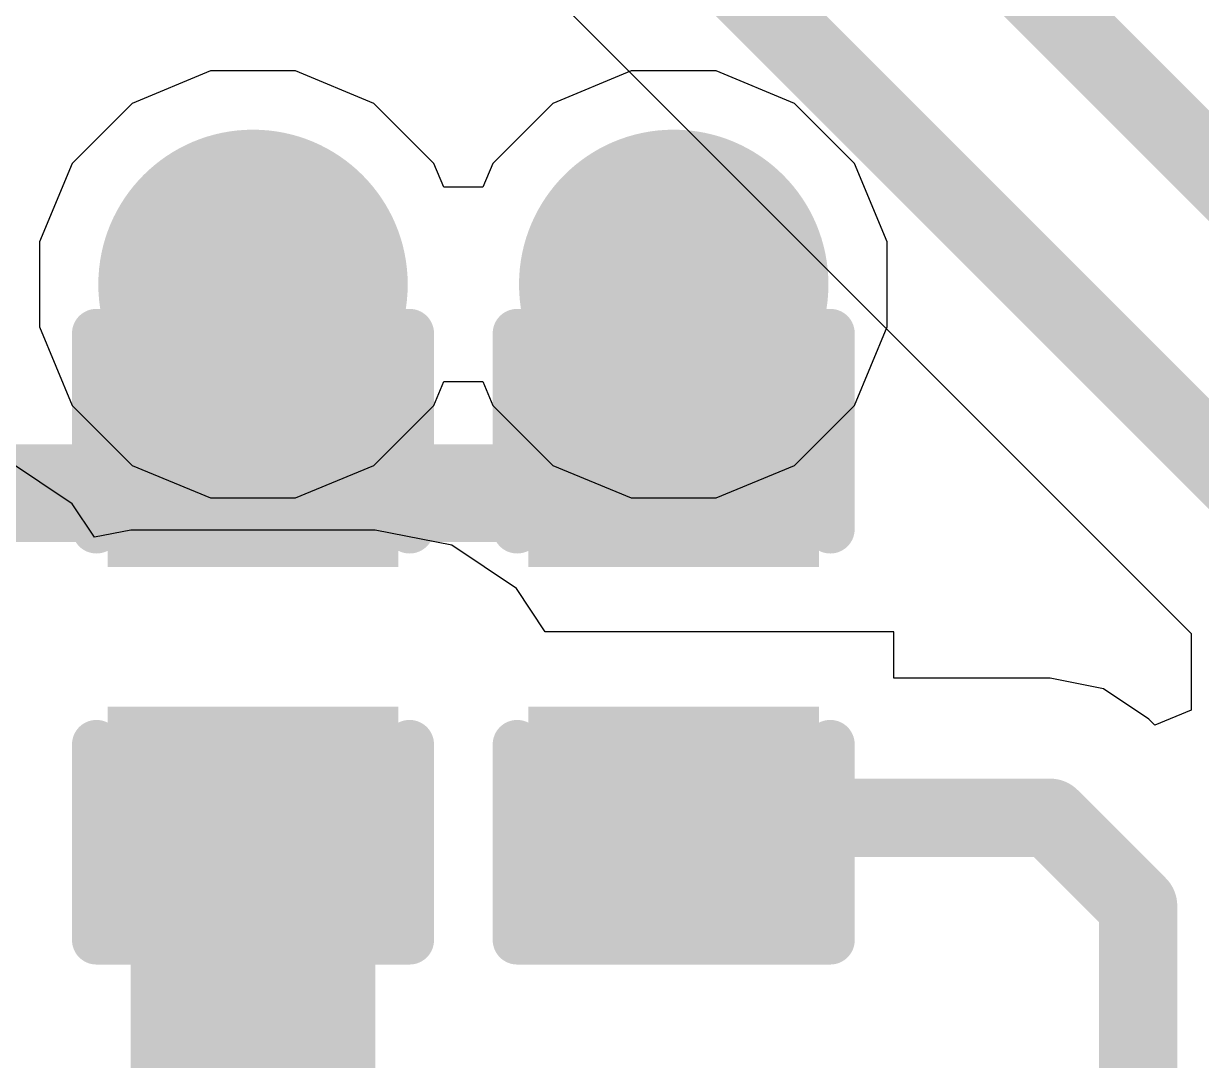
# Model space of a CAD drawing. Header units: inches. Extents: x -3 to 5259, y -3 to 5282.
# Drawn here: x 15.385 to 18.442, y 50.744 to 53.435 of the extents above; entities that cross this region are included whole.
import ezdxf

# ---------------------------------------------------------------- set-up
doc = ezdxf.new("R2010")
doc.units = ezdxf.units.IN
for name, color, linetype in [('Bottom Layer', 5, 'Continuous'), ('Bottom Solder', 6, 'Continuous'), ('Drill Drawing', 1, 'Continuous'), ('Layer 1', 16, 'Continuous'), ('Layer 2', 76, 'Continuous'), ('Top Layer', 1, 'Continuous'), ('Top Overlay', 2, 'Continuous'), ('Top Paste', 8, 'Continuous'), ('Top Solder', 216, 'Continuous'), ('Via Holes', 16, 'Continuous')]:
    doc.layers.add(name, color=color, linetype=linetype)

# ---------------------------------------------------------------- blocks, each defined once
blk = doc.blocks.new('C___0402_257')
at = {"layer": 'Top Layer'}
for points in [[(-0.6985, -0.3175), (-0.6985, 0.3175), (-0.2413, 0.3175), (-0.2413, -0.3175)], [(0.2413, -0.3175), (0.2413, 0.3175), (0.6985, 0.3175), (0.6985, -0.3175)]]:
    blk.add_hatch(color=1, dxfattribs=at).paths.add_polyline_path(points)
at = {"layer": 'Top Paste'}
for points in [[(-0.6985, -0.3175), (-0.6985, 0.3175), (-0.2413, 0.3175), (-0.2413, -0.3175)], [(0.2413, -0.3175), (0.2413, 0.3175), (0.6985, 0.3175), (0.6985, -0.3175)]]:
    blk.add_hatch(color=8, dxfattribs=at).paths.add_polyline_path(points)
at = {"layer": 'Top Solder'}
for points in [[(-0.7585, -0.3775), (-0.7585, 0.3775), (-0.1813, 0.3775), (-0.1813, -0.3775)], [(0.1813, -0.3775), (0.1813, 0.3775), (0.7585, 0.3775), (0.7585, -0.3775)]]:
    blk.add_hatch(color=216, dxfattribs=at).paths.add_polyline_path(points)
at = {"layer": 'Top Overlay'}
for points in [[(-0.7874, -0.4064, 0.127, 0.127, 0), (-0.7874, 0.4064, 0.127, 0.127, 0)], [(-0.2794, 0.4064, 0.127, 0.127, 0), (-0.7874, 0.4064, 0.127, 0.127, 0)], [(0.7874, 0.4064, 0.127, 0.127, 0), (0.2794, 0.4064, 0.127, 0.127, 0)], [(0.7874, -0.4064, 0.127, 0.127, 0), (0.7874, 0.4064, 0.127, 0.127, 0)], [(-0.2794, -0.4064, 0.127, 0.127, 0), (-0.7874, -0.4064, 0.127, 0.127, 0)], [(0.7874, -0.4064, 0.127, 0.127, 0), (0.2794, -0.4064, 0.127, 0.127, 0)]]:
    blk.add_lwpolyline(points, format="xyseb", dxfattribs=at)
for points in [[(-0.8191, 0.4064, 0.0635, 0.0635, 1), (-0.7556, 0.4064, 0.0635, 0.0635, 1)], [(-0.8191, 0.4064, 0.0635, 0.0635, 1), (-0.7556, 0.4064, 0.0635, 0.0635, 1)], [(-0.3111, 0.4064, 0.0635, 0.0635, 1), (-0.2477, 0.4064, 0.0635, 0.0635, 1)], [(0.2477, 0.4064, 0.0635, 0.0635, 1), (0.3111, 0.4064, 0.0635, 0.0635, 1)], [(0.7556, 0.4064, 0.0635, 0.0635, 1), (0.8191, 0.4064, 0.0635, 0.0635, 1)], [(0.7556, 0.4064, 0.0635, 0.0635, 1), (0.8191, 0.4064, 0.0635, 0.0635, 1)], [(-0.8191, -0.4064, 0.0635, 0.0635, 1), (-0.7556, -0.4064, 0.0635, 0.0635, 1)], [(-0.8191, -0.4064, 0.0635, 0.0635, 1), (-0.7556, -0.4064, 0.0635, 0.0635, 1)], [(-0.3111, -0.4064, 0.0635, 0.0635, 1), (-0.2477, -0.4064, 0.0635, 0.0635, 1)], [(0.2477, -0.4064, 0.0635, 0.0635, 1), (0.3111, -0.4064, 0.0635, 0.0635, 1)], [(0.7556, -0.4064, 0.0635, 0.0635, 1), (0.8191, -0.4064, 0.0635, 0.0635, 1)], [(0.7556, -0.4064, 0.0635, 0.0635, 1), (0.8191, -0.4064, 0.0635, 0.0635, 1)]]:
    blk.add_lwpolyline(points, format="xyseb", close=True, dxfattribs=at)
blk = doc.blocks.new('C___0402_261')
at = {"layer": 'Top Layer'}
for points in [[(-0.6985, -0.3175), (-0.6985, 0.3175), (-0.2413, 0.3175), (-0.2413, -0.3175)], [(0.2413, -0.3175), (0.2413, 0.3175), (0.6985, 0.3175), (0.6985, -0.3175)]]:
    blk.add_hatch(color=1, dxfattribs=at).paths.add_polyline_path(points)
at = {"layer": 'Top Paste'}
for points in [[(-0.6985, -0.3175), (-0.6985, 0.3175), (-0.2413, 0.3175), (-0.2413, -0.3175)], [(0.2413, -0.3175), (0.2413, 0.3175), (0.6985, 0.3175), (0.6985, -0.3175)]]:
    blk.add_hatch(color=8, dxfattribs=at).paths.add_polyline_path(points)
at = {"layer": 'Top Solder'}
for points in [[(-0.7585, -0.3775), (-0.7585, 0.3775), (-0.1813, 0.3775), (-0.1813, -0.3775)], [(0.1813, -0.3775), (0.1813, 0.3775), (0.7585, 0.3775), (0.7585, -0.3775)]]:
    blk.add_hatch(color=216, dxfattribs=at).paths.add_polyline_path(points)
at = {"layer": 'Top Overlay'}
for points in [[(-0.7874, 0.4064, 0.127, 0.127, 0), (-0.7874, -0.4064, 0.127, 0.127, 0)], [(-0.7874, 0.4064, 0.127, 0.127, 0), (-0.2794, 0.4064, 0.127, 0.127, 0)], [(0.2794, 0.4064, 0.127, 0.127, 0), (0.7874, 0.4064, 0.127, 0.127, 0)], [(0.7874, 0.4064, 0.127, 0.127, 0), (0.7874, -0.4064, 0.127, 0.127, 0)], [(-0.7874, -0.4064, 0.127, 0.127, 0), (-0.2794, -0.4064, 0.127, 0.127, 0)], [(0.2794, -0.4064, 0.127, 0.127, 0), (0.7874, -0.4064, 0.127, 0.127, 0)]]:
    blk.add_lwpolyline(points, format="xyseb", dxfattribs=at)
for points in [[(-0.8191, 0.4064, 0.0635, 0.0635, 1), (-0.7556, 0.4064, 0.0635, 0.0635, 1)], [(-0.8191, 0.4064, 0.0635, 0.0635, 1), (-0.7556, 0.4064, 0.0635, 0.0635, 1)], [(-0.3111, 0.4064, 0.0635, 0.0635, 1), (-0.2477, 0.4064, 0.0635, 0.0635, 1)], [(0.2477, 0.4064, 0.0635, 0.0635, 1), (0.3111, 0.4064, 0.0635, 0.0635, 1)], [(0.7556, 0.4064, 0.0635, 0.0635, 1), (0.8191, 0.4064, 0.0635, 0.0635, 1)], [(0.7556, 0.4064, 0.0635, 0.0635, 1), (0.8191, 0.4064, 0.0635, 0.0635, 1)], [(-0.8191, -0.4064, 0.0635, 0.0635, 1), (-0.7556, -0.4064, 0.0635, 0.0635, 1)], [(-0.8191, -0.4064, 0.0635, 0.0635, 1), (-0.7556, -0.4064, 0.0635, 0.0635, 1)], [(-0.3111, -0.4064, 0.0635, 0.0635, 1), (-0.2477, -0.4064, 0.0635, 0.0635, 1)], [(0.2477, -0.4064, 0.0635, 0.0635, 1), (0.3111, -0.4064, 0.0635, 0.0635, 1)], [(0.7556, -0.4064, 0.0635, 0.0635, 1), (0.8191, -0.4064, 0.0635, 0.0635, 1)], [(0.7556, -0.4064, 0.0635, 0.0635, 1), (0.8191, -0.4064, 0.0635, 0.0635, 1)]]:
    blk.add_lwpolyline(points, format="xyseb", close=True, dxfattribs=at)

msp = doc.modelspace()

# ---------------------------------------------------------------- hatches: boundary and pattern name
at = {"layer": 'Bottom Layer'}
h = msp.add_hatch(color=5, dxfattribs=at)
edge = h.paths.add_edge_path()
edge.add_arc((15.9804, 52.7582), 0.3, 0, 360)
h = msp.add_hatch(color=5, dxfattribs=at)
edge = h.paths.add_edge_path()
edge.add_arc((17.0725, 52.7582), 0.3, 0, 360)
at = {"layer": 'Bottom Solder'}
h = msp.add_hatch(color=6, dxfattribs=at)
edge = h.paths.add_edge_path()
edge.add_arc((15.9804, 52.7582), 0.4016, 0, 360)
h = msp.add_hatch(color=6, dxfattribs=at)
edge = h.paths.add_edge_path()
edge.add_arc((17.0725, 52.7582), 0.4016, 0, 360)
at = {"layer": 'Layer 1'}
h = msp.add_hatch(color=16, dxfattribs=at)
edge = h.paths.add_edge_path()
edge.add_arc((15.9804, 52.7582), 0.3, 0, 360)
h = msp.add_hatch(color=16, dxfattribs=at)
edge = h.paths.add_edge_path()
edge.add_arc((17.0725, 52.7582), 0.3, 0, 360)
at = {"layer": 'Layer 2'}
h = msp.add_hatch(color=76, dxfattribs=at)
edge = h.paths.add_edge_path()
edge.add_arc((15.9804, 52.7582), 0.3, 0, 360)
h = msp.add_hatch(color=76, dxfattribs=at)
edge = h.paths.add_edge_path()
edge.add_arc((17.0725, 52.7582), 0.3, 0, 360)
at = {"layer": 'Top Layer'}
h = msp.add_hatch(color=1, dxfattribs=at)
edge = h.paths.add_edge_path()
edge.add_arc((15.9804, 52.7582), 0.3, 0, 360)
h = msp.add_hatch(color=1, dxfattribs=at)
edge = h.paths.add_edge_path()
edge.add_arc((17.0725, 52.7582), 0.3, 0, 360)
for points in [[(15.6836, 52.3137), (16.2768, 52.3137), (16.2768, 52.7582), (15.6836, 52.7582)], [(16.7756, 52.3137), (17.3689, 52.3137), (17.3689, 52.7582), (16.7756, 52.7582)], [(15.6629, 49.3738), (16.2979, 49.3738), (16.2979, 51.6025), (15.6629, 51.6025)]]:
    msp.add_hatch(color=1, dxfattribs=at).paths.add_polyline_path(points)
at = {"layer": 'Top Solder'}
h = msp.add_hatch(color=216, dxfattribs=at)
edge = h.paths.add_edge_path()
edge.add_arc((15.9804, 52.7582), 0.4016, 0, 360)
h = msp.add_hatch(color=216, dxfattribs=at)
edge = h.paths.add_edge_path()
edge.add_arc((17.0725, 52.7582), 0.4016, 0, 360)
at = {"layer": 'Via Holes'}
h = msp.add_hatch(color=7, dxfattribs=at)
edge = h.paths.add_edge_path()
edge.add_arc((15.9804, 52.7582), 0.15, 0, 360)
h = msp.add_hatch(color=7, dxfattribs=at)
edge = h.paths.add_edge_path()
edge.add_arc((17.0725, 52.7582), 0.15, 0, 360)

# ---------------------------------------------------------------- linework, layer by layer
at = {"layer": 'Bottom Layer'}
for p, q in [((15.8702, 53.3122), (15.6666, 53.2278)), ((16.0906, 53.3122), (15.8702, 53.3122)), ((16.2942, 53.2278), (16.0906, 53.3122)), ((16.9623, 53.3122), (16.7586, 53.2278)), ((17.1827, 53.3122), (16.9623, 53.3122)), ((17.3863, 53.2278), (17.1827, 53.3122)), ((15.6666, 53.2278), (15.5107, 53.072)), ((16.45, 53.072), (16.2942, 53.2278)), ((16.7586, 53.2278), (16.6028, 53.072)), ((17.5421, 53.072), (17.3863, 53.2278)), ((15.5107, 53.072), (15.4264, 52.8684)), ((16.4756, 53.0102), (16.45, 53.072)), ((16.6028, 53.072), (16.5772, 53.0102)), ((17.6265, 52.8684), (17.5421, 53.072)), ((16.5772, 53.0102), (16.4756, 53.0102)), ((15.4264, 52.8684), (15.4264, 52.648)), ((17.6265, 52.648), (17.6265, 52.8684)), ((15.4264, 52.648), (15.5107, 52.4443)), ((17.5421, 52.4443), (17.6265, 52.648)), ((16.45, 52.4443), (16.4756, 52.5061)), ((16.4756, 52.5061), (16.5772, 52.5061)), ((16.5772, 52.5061), (16.6028, 52.4443)), ((15.5107, 52.4443), (15.6666, 52.2885)), ((16.2942, 52.2885), (16.45, 52.4443)), ((16.6028, 52.4443), (16.7586, 52.2885)), ((17.3863, 52.2885), (17.5421, 52.4443)), ((15.6666, 52.2885), (15.8702, 52.2042)), ((16.0906, 52.2042), (16.2942, 52.2885)), ((16.7586, 52.2885), (16.9623, 52.2042)), ((17.1827, 52.2042), (17.3863, 52.2885)), ((15.8702, 52.2042), (16.0906, 52.2042)), ((16.9623, 52.2042), (17.1827, 52.2042))]:
    msp.add_line(p, q, dxfattribs=at)
at = {"layer": 'Drill Drawing'}
for points in [[(15.8534, 52.8852, 0.0508, 0.0508, 0), (15.8534, 53.0122, 0.0508, 0.0508, 0)], [(15.8534, 53.0122, 0.0508, 0.0508, 0), (16.1074, 53.0122, 0.0508, 0.0508, 0)], [(16.1074, 52.8852, 0.0508, 0.0508, 0), (16.1074, 53.0122, 0.0508, 0.0508, 0)], [(16.9455, 52.8852, 0.0508, 0.0508, 0), (16.9455, 53.0122, 0.0508, 0.0508, 0)], [(16.9455, 53.0122, 0.0508, 0.0508, 0), (17.1995, 53.0122, 0.0508, 0.0508, 0)], [(17.1995, 52.8852, 0.0508, 0.0508, 0), (17.1995, 53.0122, 0.0508, 0.0508, 0)], [(15.9042, 52.8344, 0.0508, 0.0508, 0), (15.9042, 52.9106, 0.0508, 0.0508, 0)], [(15.9042, 52.9106, 0.0508, 0.0508, 0), (16.0566, 52.9106, 0.0508, 0.0508, 0)], [(16.0566, 52.8344, 0.0508, 0.0508, 0), (16.0566, 52.9106, 0.0508, 0.0508, 0)], [(16.9963, 52.8344, 0.0508, 0.0508, 0), (16.9963, 52.9106, 0.0508, 0.0508, 0)], [(16.9963, 52.9106, 0.0508, 0.0508, 0), (17.1487, 52.9106, 0.0508, 0.0508, 0)], [(17.1487, 52.8344, 0.0508, 0.0508, 0), (17.1487, 52.9106, 0.0508, 0.0508, 0)], [(15.7264, 52.6312, 0.0508, 0.0508, 0), (15.7264, 52.8852, 0.0508, 0.0508, 0)], [(15.7264, 52.8852, 0.0508, 0.0508, 0), (15.8534, 52.8852, 0.0508, 0.0508, 0)], [(16.1074, 52.8852, 0.0508, 0.0508, 0), (16.2344, 52.8852, 0.0508, 0.0508, 0)], [(16.2344, 52.6312, 0.0508, 0.0508, 0), (16.2344, 52.8852, 0.0508, 0.0508, 0)], [(16.8185, 52.6312, 0.0508, 0.0508, 0), (16.8185, 52.8852, 0.0508, 0.0508, 0)], [(16.8185, 52.8852, 0.0508, 0.0508, 0), (16.9455, 52.8852, 0.0508, 0.0508, 0)], [(17.1995, 52.8852, 0.0508, 0.0508, 0), (17.3265, 52.8852, 0.0508, 0.0508, 0)], [(17.3265, 52.6312, 0.0508, 0.0508, 0), (17.3265, 52.8852, 0.0508, 0.0508, 0)], [(15.828, 52.682, 0.0508, 0.0508, 0), (15.828, 52.8344, 0.0508, 0.0508, 0)], [(15.828, 52.8344, 0.0508, 0.0508, 0), (15.9042, 52.8344, 0.0508, 0.0508, 0)], [(16.0566, 52.8344, 0.0508, 0.0508, 0), (16.1328, 52.8344, 0.0508, 0.0508, 0)], [(16.1328, 52.682, 0.0508, 0.0508, 0), (16.1328, 52.8344, 0.0508, 0.0508, 0)], [(16.9201, 52.682, 0.0508, 0.0508, 0), (16.9201, 52.8344, 0.0508, 0.0508, 0)], [(16.9201, 52.8344, 0.0508, 0.0508, 0), (16.9963, 52.8344, 0.0508, 0.0508, 0)], [(17.1487, 52.8344, 0.0508, 0.0508, 0), (17.2249, 52.8344, 0.0508, 0.0508, 0)], [(17.2249, 52.682, 0.0508, 0.0508, 0), (17.2249, 52.8344, 0.0508, 0.0508, 0)], [(15.828, 52.682, 0.0508, 0.0508, 0), (15.9042, 52.682, 0.0508, 0.0508, 0)], [(15.9042, 52.6058, 0.0508, 0.0508, 0), (15.9042, 52.682, 0.0508, 0.0508, 0)], [(16.0566, 52.682, 0.0508, 0.0508, 0), (16.1328, 52.682, 0.0508, 0.0508, 0)], [(16.0566, 52.6058, 0.0508, 0.0508, 0), (16.0566, 52.682, 0.0508, 0.0508, 0)], [(16.9201, 52.682, 0.0508, 0.0508, 0), (16.9963, 52.682, 0.0508, 0.0508, 0)], [(16.9963, 52.6058, 0.0508, 0.0508, 0), (16.9963, 52.682, 0.0508, 0.0508, 0)], [(17.1487, 52.682, 0.0508, 0.0508, 0), (17.2249, 52.682, 0.0508, 0.0508, 0)], [(17.1487, 52.6058, 0.0508, 0.0508, 0), (17.1487, 52.682, 0.0508, 0.0508, 0)], [(15.7264, 52.6312, 0.0508, 0.0508, 0), (15.8534, 52.6312, 0.0508, 0.0508, 0)], [(15.8534, 52.5042, 0.0508, 0.0508, 0), (15.8534, 52.6312, 0.0508, 0.0508, 0)], [(16.1074, 52.6312, 0.0508, 0.0508, 0), (16.2344, 52.6312, 0.0508, 0.0508, 0)], [(16.1074, 52.5042, 0.0508, 0.0508, 0), (16.1074, 52.6312, 0.0508, 0.0508, 0)], [(16.8185, 52.6312, 0.0508, 0.0508, 0), (16.9455, 52.6312, 0.0508, 0.0508, 0)], [(16.9455, 52.5042, 0.0508, 0.0508, 0), (16.9455, 52.6312, 0.0508, 0.0508, 0)], [(17.1995, 52.6312, 0.0508, 0.0508, 0), (17.3265, 52.6312, 0.0508, 0.0508, 0)], [(17.1995, 52.5042, 0.0508, 0.0508, 0), (17.1995, 52.6312, 0.0508, 0.0508, 0)], [(15.9042, 52.6058, 0.0508, 0.0508, 0), (16.0566, 52.6058, 0.0508, 0.0508, 0)], [(16.9963, 52.6058, 0.0508, 0.0508, 0), (17.1487, 52.6058, 0.0508, 0.0508, 0)], [(15.8534, 52.5042, 0.0508, 0.0508, 0), (16.1074, 52.5042, 0.0508, 0.0508, 0)], [(16.9455, 52.5042, 0.0508, 0.0508, 0), (17.1995, 52.5042, 0.0508, 0.0508, 0)]]:
    msp.add_lwpolyline(points, format="xyseb", dxfattribs=at)
for points in [[(15.8407, 53.0122, 0.0254, 0.0254, 1), (15.8661, 53.0122, 0.0254, 0.0254, 1)], [(15.8407, 53.0122, 0.0254, 0.0254, 1), (15.8661, 53.0122, 0.0254, 0.0254, 1)], [(16.0947, 53.0122, 0.0254, 0.0254, 1), (16.1201, 53.0122, 0.0254, 0.0254, 1)], [(16.0947, 53.0122, 0.0254, 0.0254, 1), (16.1201, 53.0122, 0.0254, 0.0254, 1)], [(16.9328, 53.0122, 0.0254, 0.0254, 1), (16.9582, 53.0122, 0.0254, 0.0254, 1)], [(16.9328, 53.0122, 0.0254, 0.0254, 1), (16.9582, 53.0122, 0.0254, 0.0254, 1)], [(17.1868, 53.0122, 0.0254, 0.0254, 1), (17.2122, 53.0122, 0.0254, 0.0254, 1)], [(17.1868, 53.0122, 0.0254, 0.0254, 1), (17.2122, 53.0122, 0.0254, 0.0254, 1)], [(15.8915, 52.9106, 0.0254, 0.0254, 1), (15.9169, 52.9106, 0.0254, 0.0254, 1)], [(15.8915, 52.9106, 0.0254, 0.0254, 1), (15.9169, 52.9106, 0.0254, 0.0254, 1)], [(16.0439, 52.9106, 0.0254, 0.0254, 1), (16.0693, 52.9106, 0.0254, 0.0254, 1)], [(16.0439, 52.9106, 0.0254, 0.0254, 1), (16.0693, 52.9106, 0.0254, 0.0254, 1)], [(16.9836, 52.9106, 0.0254, 0.0254, 1), (17.009, 52.9106, 0.0254, 0.0254, 1)], [(16.9836, 52.9106, 0.0254, 0.0254, 1), (17.009, 52.9106, 0.0254, 0.0254, 1)], [(17.136, 52.9106, 0.0254, 0.0254, 1), (17.1614, 52.9106, 0.0254, 0.0254, 1)], [(17.136, 52.9106, 0.0254, 0.0254, 1), (17.1614, 52.9106, 0.0254, 0.0254, 1)], [(15.7137, 52.8852, 0.0254, 0.0254, 1), (15.7391, 52.8852, 0.0254, 0.0254, 1)], [(15.7137, 52.8852, 0.0254, 0.0254, 1), (15.7391, 52.8852, 0.0254, 0.0254, 1)], [(15.8407, 52.8852, 0.0254, 0.0254, 1), (15.8661, 52.8852, 0.0254, 0.0254, 1)], [(15.8407, 52.8852, 0.0254, 0.0254, 1), (15.8661, 52.8852, 0.0254, 0.0254, 1)], [(16.0947, 52.8852, 0.0254, 0.0254, 1), (16.1201, 52.8852, 0.0254, 0.0254, 1)], [(16.0947, 52.8852, 0.0254, 0.0254, 1), (16.1201, 52.8852, 0.0254, 0.0254, 1)], [(16.2217, 52.8852, 0.0254, 0.0254, 1), (16.2471, 52.8852, 0.0254, 0.0254, 1)], [(16.2217, 52.8852, 0.0254, 0.0254, 1), (16.2471, 52.8852, 0.0254, 0.0254, 1)], [(16.8058, 52.8852, 0.0254, 0.0254, 1), (16.8312, 52.8852, 0.0254, 0.0254, 1)], [(16.8058, 52.8852, 0.0254, 0.0254, 1), (16.8312, 52.8852, 0.0254, 0.0254, 1)], [(16.9328, 52.8852, 0.0254, 0.0254, 1), (16.9582, 52.8852, 0.0254, 0.0254, 1)], [(16.9328, 52.8852, 0.0254, 0.0254, 1), (16.9582, 52.8852, 0.0254, 0.0254, 1)], [(17.1868, 52.8852, 0.0254, 0.0254, 1), (17.2122, 52.8852, 0.0254, 0.0254, 1)], [(17.1868, 52.8852, 0.0254, 0.0254, 1), (17.2122, 52.8852, 0.0254, 0.0254, 1)], [(17.3138, 52.8852, 0.0254, 0.0254, 1), (17.3392, 52.8852, 0.0254, 0.0254, 1)], [(17.3138, 52.8852, 0.0254, 0.0254, 1), (17.3392, 52.8852, 0.0254, 0.0254, 1)], [(15.8153, 52.8344, 0.0254, 0.0254, 1), (15.8407, 52.8344, 0.0254, 0.0254, 1)], [(15.8153, 52.8344, 0.0254, 0.0254, 1), (15.8407, 52.8344, 0.0254, 0.0254, 1)], [(15.8915, 52.8344, 0.0254, 0.0254, 1), (15.9169, 52.8344, 0.0254, 0.0254, 1)], [(15.8915, 52.8344, 0.0254, 0.0254, 1), (15.9169, 52.8344, 0.0254, 0.0254, 1)], [(16.0439, 52.8344, 0.0254, 0.0254, 1), (16.0693, 52.8344, 0.0254, 0.0254, 1)], [(16.0439, 52.8344, 0.0254, 0.0254, 1), (16.0693, 52.8344, 0.0254, 0.0254, 1)], [(16.1201, 52.8344, 0.0254, 0.0254, 1), (16.1455, 52.8344, 0.0254, 0.0254, 1)], [(16.1201, 52.8344, 0.0254, 0.0254, 1), (16.1455, 52.8344, 0.0254, 0.0254, 1)], [(16.9074, 52.8344, 0.0254, 0.0254, 1), (16.9328, 52.8344, 0.0254, 0.0254, 1)], [(16.9074, 52.8344, 0.0254, 0.0254, 1), (16.9328, 52.8344, 0.0254, 0.0254, 1)], [(16.9836, 52.8344, 0.0254, 0.0254, 1), (17.009, 52.8344, 0.0254, 0.0254, 1)], [(16.9836, 52.8344, 0.0254, 0.0254, 1), (17.009, 52.8344, 0.0254, 0.0254, 1)], [(17.136, 52.8344, 0.0254, 0.0254, 1), (17.1614, 52.8344, 0.0254, 0.0254, 1)], [(17.136, 52.8344, 0.0254, 0.0254, 1), (17.1614, 52.8344, 0.0254, 0.0254, 1)], [(17.2122, 52.8344, 0.0254, 0.0254, 1), (17.2376, 52.8344, 0.0254, 0.0254, 1)], [(17.2122, 52.8344, 0.0254, 0.0254, 1), (17.2376, 52.8344, 0.0254, 0.0254, 1)], [(15.8153, 52.682, 0.0254, 0.0254, 1), (15.8407, 52.682, 0.0254, 0.0254, 1)], [(15.8153, 52.682, 0.0254, 0.0254, 1), (15.8407, 52.682, 0.0254, 0.0254, 1)], [(15.8915, 52.682, 0.0254, 0.0254, 1), (15.9169, 52.682, 0.0254, 0.0254, 1)], [(15.8915, 52.682, 0.0254, 0.0254, 1), (15.9169, 52.682, 0.0254, 0.0254, 1)], [(16.0439, 52.682, 0.0254, 0.0254, 1), (16.0693, 52.682, 0.0254, 0.0254, 1)], [(16.0439, 52.682, 0.0254, 0.0254, 1), (16.0693, 52.682, 0.0254, 0.0254, 1)], [(16.1201, 52.682, 0.0254, 0.0254, 1), (16.1455, 52.682, 0.0254, 0.0254, 1)], [(16.1201, 52.682, 0.0254, 0.0254, 1), (16.1455, 52.682, 0.0254, 0.0254, 1)], [(16.9074, 52.682, 0.0254, 0.0254, 1), (16.9328, 52.682, 0.0254, 0.0254, 1)], [(16.9074, 52.682, 0.0254, 0.0254, 1), (16.9328, 52.682, 0.0254, 0.0254, 1)], [(16.9836, 52.682, 0.0254, 0.0254, 1), (17.009, 52.682, 0.0254, 0.0254, 1)], [(16.9836, 52.682, 0.0254, 0.0254, 1), (17.009, 52.682, 0.0254, 0.0254, 1)], [(17.136, 52.682, 0.0254, 0.0254, 1), (17.1614, 52.682, 0.0254, 0.0254, 1)], [(17.136, 52.682, 0.0254, 0.0254, 1), (17.1614, 52.682, 0.0254, 0.0254, 1)], [(17.2122, 52.682, 0.0254, 0.0254, 1), (17.2376, 52.682, 0.0254, 0.0254, 1)], [(17.2122, 52.682, 0.0254, 0.0254, 1), (17.2376, 52.682, 0.0254, 0.0254, 1)], [(15.7137, 52.6312, 0.0254, 0.0254, 1), (15.7391, 52.6312, 0.0254, 0.0254, 1)], [(15.7137, 52.6312, 0.0254, 0.0254, 1), (15.7391, 52.6312, 0.0254, 0.0254, 1)], [(15.8407, 52.6312, 0.0254, 0.0254, 1), (15.8661, 52.6312, 0.0254, 0.0254, 1)], [(15.8407, 52.6312, 0.0254, 0.0254, 1), (15.8661, 52.6312, 0.0254, 0.0254, 1)], [(16.0947, 52.6312, 0.0254, 0.0254, 1), (16.1201, 52.6312, 0.0254, 0.0254, 1)], [(16.0947, 52.6312, 0.0254, 0.0254, 1), (16.1201, 52.6312, 0.0254, 0.0254, 1)], [(16.2217, 52.6312, 0.0254, 0.0254, 1), (16.2471, 52.6312, 0.0254, 0.0254, 1)], [(16.2217, 52.6312, 0.0254, 0.0254, 1), (16.2471, 52.6312, 0.0254, 0.0254, 1)], [(16.8058, 52.6312, 0.0254, 0.0254, 1), (16.8312, 52.6312, 0.0254, 0.0254, 1)], [(16.8058, 52.6312, 0.0254, 0.0254, 1), (16.8312, 52.6312, 0.0254, 0.0254, 1)], [(16.9328, 52.6312, 0.0254, 0.0254, 1), (16.9582, 52.6312, 0.0254, 0.0254, 1)], [(16.9328, 52.6312, 0.0254, 0.0254, 1), (16.9582, 52.6312, 0.0254, 0.0254, 1)], [(17.1868, 52.6312, 0.0254, 0.0254, 1), (17.2122, 52.6312, 0.0254, 0.0254, 1)], [(17.1868, 52.6312, 0.0254, 0.0254, 1), (17.2122, 52.6312, 0.0254, 0.0254, 1)], [(17.3138, 52.6312, 0.0254, 0.0254, 1), (17.3392, 52.6312, 0.0254, 0.0254, 1)], [(17.3138, 52.6312, 0.0254, 0.0254, 1), (17.3392, 52.6312, 0.0254, 0.0254, 1)], [(15.8915, 52.6058, 0.0254, 0.0254, 1), (15.9169, 52.6058, 0.0254, 0.0254, 1)], [(15.8915, 52.6058, 0.0254, 0.0254, 1), (15.9169, 52.6058, 0.0254, 0.0254, 1)], [(16.0439, 52.6058, 0.0254, 0.0254, 1), (16.0693, 52.6058, 0.0254, 0.0254, 1)], [(16.0439, 52.6058, 0.0254, 0.0254, 1), (16.0693, 52.6058, 0.0254, 0.0254, 1)], [(16.9836, 52.6058, 0.0254, 0.0254, 1), (17.009, 52.6058, 0.0254, 0.0254, 1)], [(16.9836, 52.6058, 0.0254, 0.0254, 1), (17.009, 52.6058, 0.0254, 0.0254, 1)], [(17.136, 52.6058, 0.0254, 0.0254, 1), (17.1614, 52.6058, 0.0254, 0.0254, 1)], [(17.136, 52.6058, 0.0254, 0.0254, 1), (17.1614, 52.6058, 0.0254, 0.0254, 1)], [(15.8407, 52.5042, 0.0254, 0.0254, 1), (15.8661, 52.5042, 0.0254, 0.0254, 1)], [(15.8407, 52.5042, 0.0254, 0.0254, 1), (15.8661, 52.5042, 0.0254, 0.0254, 1)], [(16.0947, 52.5042, 0.0254, 0.0254, 1), (16.1201, 52.5042, 0.0254, 0.0254, 1)], [(16.0947, 52.5042, 0.0254, 0.0254, 1), (16.1201, 52.5042, 0.0254, 0.0254, 1)], [(16.9328, 52.5042, 0.0254, 0.0254, 1), (16.9582, 52.5042, 0.0254, 0.0254, 1)], [(16.9328, 52.5042, 0.0254, 0.0254, 1), (16.9582, 52.5042, 0.0254, 0.0254, 1)], [(17.1868, 52.5042, 0.0254, 0.0254, 1), (17.2122, 52.5042, 0.0254, 0.0254, 1)], [(17.1868, 52.5042, 0.0254, 0.0254, 1), (17.2122, 52.5042, 0.0254, 0.0254, 1)]]:
    msp.add_lwpolyline(points, format="xyseb", close=True, dxfattribs=at)
at = {"layer": 'Layer 2'}
for p, q in [((15.8702, 53.3122), (15.6666, 53.2278)), ((16.0906, 53.3122), (15.8702, 53.3122)), ((16.2942, 53.2278), (16.0906, 53.3122)), ((16.9623, 53.3122), (16.7586, 53.2278)), ((17.1827, 53.3122), (16.9623, 53.3122)), ((17.3863, 53.2278), (17.1827, 53.3122)), ((15.6666, 53.2278), (15.5107, 53.072)), ((16.45, 53.072), (16.2942, 53.2278)), ((16.7586, 53.2278), (16.6028, 53.072)), ((17.5421, 53.072), (17.3863, 53.2278)), ((15.5107, 53.072), (15.4264, 52.8684)), ((16.4756, 53.0102), (16.45, 53.072)), ((16.6028, 53.072), (16.5772, 53.0102)), ((17.6265, 52.8684), (17.5421, 53.072)), ((16.5772, 53.0102), (16.4756, 53.0102)), ((15.4264, 52.8684), (15.4264, 52.648)), ((17.6265, 52.648), (17.6265, 52.8684)), ((15.4264, 52.648), (15.5107, 52.4443)), ((17.5421, 52.4443), (17.6265, 52.648)), ((16.45, 52.4443), (16.4756, 52.5061)), ((16.4756, 52.5061), (16.5772, 52.5061)), ((16.5772, 52.5061), (16.6028, 52.4443)), ((15.5107, 52.4443), (15.6666, 52.2885)), ((16.2942, 52.2885), (16.45, 52.4443)), ((16.6028, 52.4443), (16.7586, 52.2885)), ((17.3863, 52.2885), (17.5421, 52.4443)), ((15.6666, 52.2885), (15.8702, 52.2042)), ((16.0906, 52.2042), (16.2942, 52.2885)), ((16.7586, 52.2885), (16.9623, 52.2042)), ((17.1827, 52.2042), (17.3863, 52.2885)), ((15.8702, 52.2042), (16.0906, 52.2042)), ((16.9623, 52.2042), (17.1827, 52.2042))]:
    msp.add_line(p, q, dxfattribs=at)
at = {"layer": 'Top Layer'}
for p, q in [((16.2218, 54.0461), (18.4155, 51.8524)), ((15.5112, 52.1887), (15.3431, 52.301)), ((15.5693, 52.1018), (15.5112, 52.1887)), ((15.6629, 52.1204), (15.5693, 52.1018)), ((16.2979, 52.1204), (15.6629, 52.1204)), ((16.4961, 52.081), (16.2979, 52.1204)), ((16.6641, 51.9687), (16.4961, 52.081)), ((16.7391, 51.8565), (16.6641, 51.9687)), ((17.644, 51.8565), (16.7391, 51.8565)), ((17.644, 51.7364), (17.644, 51.8565)), ((18.4155, 51.8524), (18.4155, 51.6533)), ((18.0494, 51.7364), (17.644, 51.7364)), ((18.0495, 51.7364), (18.0494, 51.7364)), ((18.1882, 51.7088), (18.0495, 51.7364)), ((18.3058, 51.6302), (18.1882, 51.7088)), ((18.4155, 51.6533), (18.3216, 51.6144)), ((18.3216, 51.6144), (18.3058, 51.6302))]:
    msp.add_line(p, q, dxfattribs=at)
for points in [[(16.4781, 54.3025, 0.2032, 0.2032, 0), (18.7781, 52.0026, 0.2032, 0.2032, 0)], [(17.4882, 54.0398, 0.2032, 0.2032, 0), (19.7781, 51.75, 0.2032, 0.2032, 0)], [(16.9753, 52.2165, 0.254, 0.254, 0), (17.0725, 52.3137, 0.254, 0.254, 0)], [(14.5809, 52.2165, 0.254, 0.254, 0), (16.9753, 52.2165, 0.254, 0.254, 0)], [(17.0725, 51.3739, 0.2032, 0.2032, 0), (18.0495, 51.3739, 0.2032, 0.2032, 0)], [(18.0495, 51.3739, 0.2032, 0.2032, 0), (18.2781, 51.1453, 0.2032, 0.2032, 0)], [(18.2781, 49.9738, 0.2032, 0.2032, 0), (18.2781, 51.1453, 0.2032, 0.2032, 0)]]:
    msp.add_lwpolyline(points, format="xyseb", dxfattribs=at)
for points in [[(17.009, 52.3137, 0.127, 0.127, 1), (17.136, 52.3137, 0.127, 0.127, 1)], [(16.9118, 52.2165, 0.127, 0.127, 1), (17.0388, 52.2165, 0.127, 0.127, 1)], [(16.9118, 52.2165, 0.127, 0.127, 1), (17.0388, 52.2165, 0.127, 0.127, 1)], [(17.0217, 51.3739, 0.1016, 0.1016, 1), (17.1233, 51.3739, 0.1016, 0.1016, 1)], [(17.9987, 51.3739, 0.1016, 0.1016, 1), (18.1003, 51.3739, 0.1016, 0.1016, 1)], [(17.9987, 51.3739, 0.1016, 0.1016, 1), (18.1003, 51.3739, 0.1016, 0.1016, 1)], [(18.2273, 51.1453, 0.1016, 0.1016, 1), (18.3289, 51.1453, 0.1016, 0.1016, 1)], [(18.2273, 51.1453, 0.1016, 0.1016, 1), (18.3289, 51.1453, 0.1016, 0.1016, 1)]]:
    msp.add_lwpolyline(points, format="xyseb", close=True, dxfattribs=at)

# ---------------------------------------------------------------- block references
for name, p, rotation in [('C___0402_257', (15.9804, 51.8438), 270), ('C___0402_261', (17.0725, 51.8438), 90)]:
    msp.add_blockref(name, p, dxfattribs=dict(rotation=rotation))

doc.saveas('drawing.dxf')
